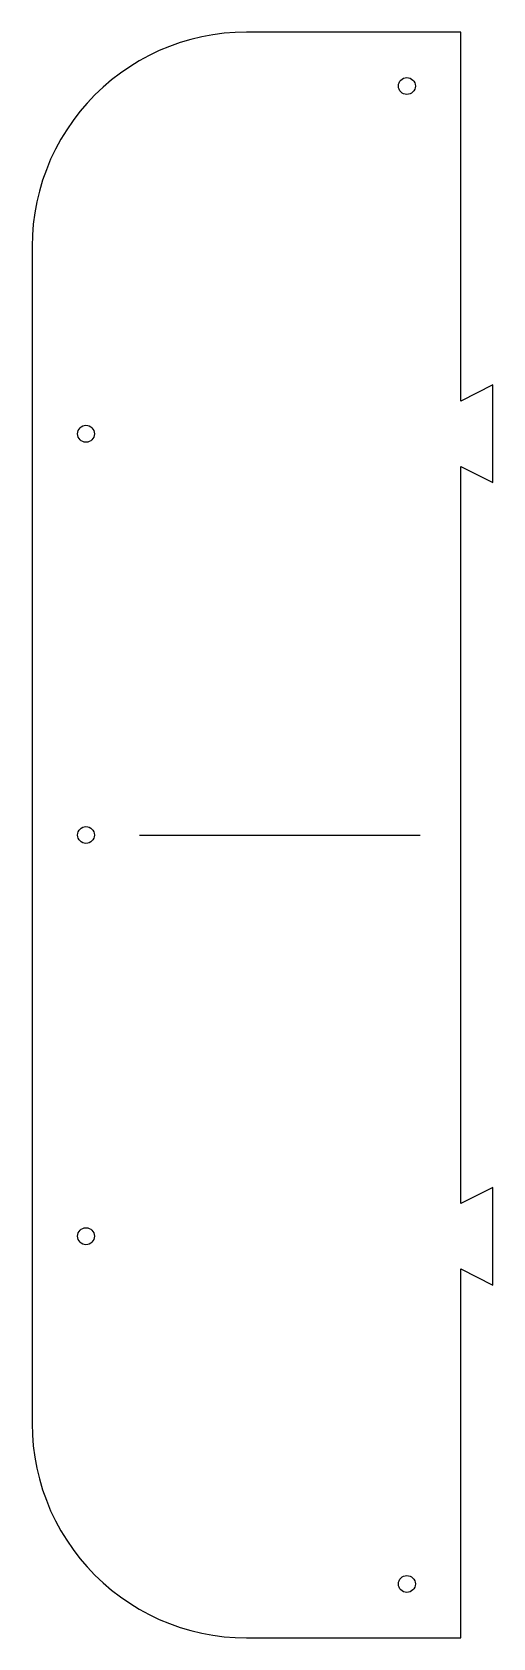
# Model space of a CAD drawing. Extents: x 0 to 172, y 0 to 600.
import ezdxf

# ---------------------------------------------------------------- set-up
doc = ezdxf.new("R2010")
doc.units = 0
doc.layers.add('CUT', color=1, linetype='CONTINUOUS')
doc.layers.add('ENGRAVE', color=5, linetype='CONTINUOUS')

msp = doc.modelspace()

# ---------------------------------------------------------------- linework, layer by layer
at = {"layer": 'CUT', "color": 1}
for p, q in [((76.1053, 600.3402), (71.922, 600.011)), ((80.298, 600.45), (76.1053, 600.3402)), ((160.45, 600.45), (80.298, 600.45)), ((160.45, 462.5427), (160.45, 600.45)), ((51.5768, 595.1265), (47.7, 593.5207)), ((55.5323, 596.5272), (51.5768, 595.1265)), ((59.5556, 597.719), (55.5323, 596.5272)), ((63.6359, 598.6986), (59.5556, 597.719)), ((67.7618, 599.4633), (63.6359, 598.6986)), ((71.922, 600.011), (67.7618, 599.4633)), ((40.225, 589.712), (36.6472, 587.5195)), ((43.9126, 591.7142), (40.225, 589.712)), ((47.7, 593.5207), (43.9126, 591.7142)), ((29.8599, 582.5883), (26.6691, 579.8631)), ((33.189, 585.1428), (29.8599, 582.5883)), ((36.6472, 587.5195), (33.189, 585.1428)), ((23.6254, 576.9746), (20.7369, 573.9309)), ((26.6691, 579.8631), (23.6254, 576.9746)), ((18.0117, 570.7401), (15.4572, 567.411)), ((20.7369, 573.9309), (18.0117, 570.7401)), ((15.4572, 567.411), (13.0805, 563.9528)), ((10.888, 560.375), (8.8858, 556.6874)), ((13.0805, 563.9528), (10.888, 560.375)), ((7.0793, 552.9), (5.4735, 549.0232)), ((8.8858, 556.6874), (7.0793, 552.9)), ((5.4735, 549.0232), (4.0728, 545.0677)), ((2.881, 541.0444), (1.9014, 536.9641)), ((4.0728, 545.0677), (2.881, 541.0444)), ((1.9014, 536.9641), (1.1367, 532.8382)), ((0.589, 528.678), (0.2598, 524.4947)), ((1.1367, 532.8382), (0.589, 528.678)), ((0.2598, 524.4947), (0.15, 520.302)), ((0.15, 520.302), (0.15, 80.298)), ((172.45, 468.5427), (160.45, 462.5427)), ((172.45, 432.0573), (172.45, 468.5427)), ((160.45, 162.5427), (160.45, 438.0573)), ((160.45, 438.0573), (172.45, 432.0573)), ((172.45, 168.5427), (160.45, 162.5427)), ((172.45, 132.0573), (172.45, 168.5427)), ((160.45, 0.15), (160.45, 138.0573)), ((160.45, 138.0573), (172.45, 132.0573)), ((0.15, 80.298), (0.2598, 76.1053)), ((0.2598, 76.1053), (0.589, 71.922)), ((0.589, 71.922), (1.1367, 67.7618)), ((1.1367, 67.7618), (1.9014, 63.6359)), ((1.9014, 63.6359), (2.881, 59.5556)), ((2.881, 59.5556), (4.0728, 55.5323)), ((4.0728, 55.5323), (5.4735, 51.5768)), ((5.4735, 51.5768), (7.0793, 47.7)), ((7.0793, 47.7), (8.8858, 43.9126)), ((8.8858, 43.9126), (10.888, 40.225)), ((10.888, 40.225), (13.0805, 36.6472)), ((13.0805, 36.6472), (15.4572, 33.189)), ((15.4572, 33.189), (18.0117, 29.8599)), ((18.0117, 29.8599), (20.7369, 26.6691)), ((20.7369, 26.6691), (23.6254, 23.6254)), ((23.6254, 23.6254), (26.6691, 20.7369)), ((26.6691, 20.7369), (29.8599, 18.0117)), ((29.8599, 18.0117), (33.189, 15.4572)), ((33.189, 15.4572), (36.6472, 13.0805)), ((36.6472, 13.0805), (40.225, 10.888)), ((40.225, 10.888), (43.9126, 8.8858)), ((43.9126, 8.8858), (47.7, 7.0793)), ((47.7, 7.0793), (51.5768, 5.4735)), ((51.5768, 5.4735), (55.5323, 4.0728)), ((55.5323, 4.0728), (59.5556, 2.881)), ((59.5556, 2.881), (63.6359, 1.9014)), ((63.6359, 1.9014), (67.7618, 1.1367)), ((67.7618, 1.1367), (71.922, 0.589)), ((71.922, 0.589), (76.1053, 0.2598)), ((76.1053, 0.2598), (80.298, 0.15)), ((80.298, 0.15), (160.45, 0.15))]:
    msp.add_line(p, q, dxfattribs=at)
for centre in [(140.3, 580.3), (20.3, 450.3), (20.3, 300.3), (20.3, 150.3), (140.3, 20.3)]:
    msp.add_circle(centre, 3.15, dxfattribs=at)
at = {"layer": 'ENGRAVE', "color": 5}
msp.add_line((40.3, 300.3), (145.3, 300.3), dxfattribs=at)

doc.saveas('drawing.dxf')
